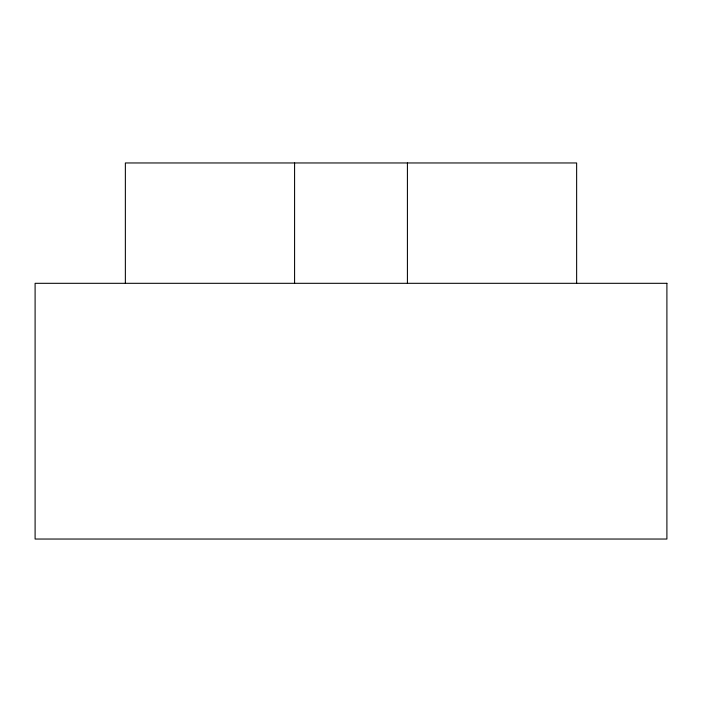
<?xml version="1.0" encoding="UTF-8"?>
<svg xmlns="http://www.w3.org/2000/svg" width="702" height="702" viewBox="0 0 702 702"><rect width="100%" height="100%" fill="white"/><g stroke="black" fill="none" stroke-linecap="round" stroke-linejoin="round"><path stroke-width="1.05" d="M576.64 283.31L576.64 162.961L125.36 162.961L125.36 283.31M407.414 162.961L407.414 283.31M294.586 162.961L294.586 283.31M666.9 283.31L35.1 283.31L35.1 539.039L666.9 539.039L666.9 283.31"/></g></svg>
